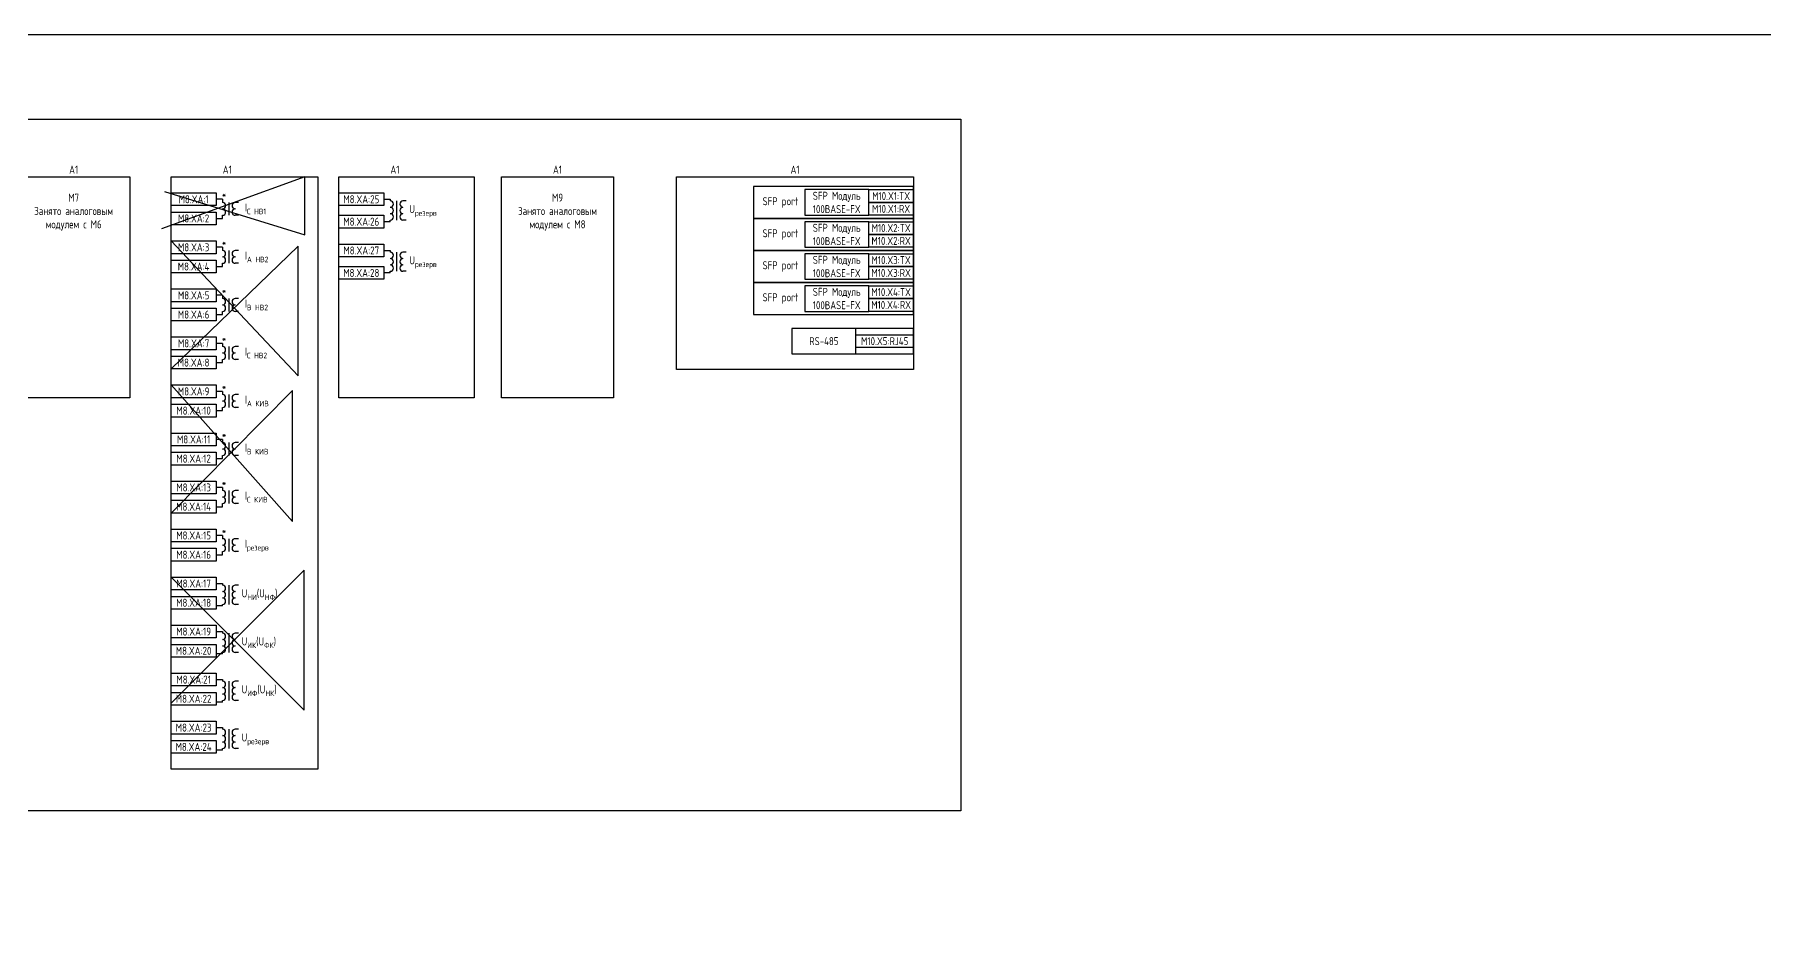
# Model space of a CAD drawing. Header units: millimetres. Extents: x -1117 to 4405, y -90 to 586.
# Drawn here: x 420 to 960, y 304 to 586 of the extents above; entities that cross this region are included whole.
import ezdxf

# ---------------------------------------------------------------- set-up
doc = ezdxf.new("R2010")
doc.units = ezdxf.units.MM
doc.styles.add('Gost_type_A', font='GOST_A.TTF')

msp = doc.modelspace()

# ---------------------------------------------------------------- linework, layer by layer
at = {"color": 6}
for p, q in [((504.47, 541.58), (459.73, 525.38)), ((504.47, 523.51), (504.47, 541.58)), ((460.66, 536.98), (504.47, 523.51)), ((462.72, 521.58), (502.32, 479.47)), ((502.32, 519.96), (462.72, 481.58)), ((502.32, 479.47), (502.32, 519.96)), ((462.72, 476.58), (500.6, 433.95)), ((500.6, 474.88), (462.72, 436.59)), ((500.6, 433.95), (500.6, 474.88)), ((504.25, 418.73), (462.7, 377.17)), ((462.72, 416.58), (504.25, 375.04)), ((504.25, 375.04), (504.25, 418.73))]:
    msp.add_line(p, q, dxfattribs=at)
for p, q in [((478.72, 534.58), (476.72, 534.58)), ((476.72, 528.58), (478.72, 528.58)), ((478.72, 519.58), (476.72, 519.58)), ((476.72, 513.58), (478.72, 513.58)), ((478.72, 504.58), (476.72, 504.58)), ((476.72, 498.58), (478.72, 498.58)), ((478.72, 489.58), (476.72, 489.58)), ((476.72, 483.58), (478.72, 483.58)), ((478.72, 474.58), (476.72, 474.58)), ((476.72, 468.58), (478.72, 468.58)), ((478.72, 459.58), (476.72, 459.58)), ((476.72, 453.58), (478.72, 453.58)), ((478.72, 444.58), (476.72, 444.58)), ((476.72, 438.58), (478.72, 438.58)), ((478.72, 429.58), (476.72, 429.58)), ((476.72, 423.58), (478.72, 423.58))]:
    msp.add_line(p, q)
at = {"ltscale": 4}
for p, q in [((478.72, 534.58), (478.72, 533.58)), ((478.72, 534.08), (478.72, 533.58)), ((478.72, 528.58), (478.72, 529.58)), ((480.72, 533.58), (480.72, 529.58)), ((480.72, 533.58), (480.72, 529.58)), ((483.72, 533.58), (482.72, 533.58)), ((483.72, 533.58), (482.72, 533.58)), ((483.72, 529.58), (482.72, 529.58)), ((483.72, 529.58), (482.72, 529.58)), ((529.1, 534.58), (531.1, 534.58)), ((531.1, 534.58), (531.1, 534.08)), ((531.1, 534.58), (531.1, 534.08)), ((533.1, 534.08), (533.1, 530.08)), ((533.1, 532.08), (533.1, 528.08)), ((536.1, 534.08), (535.1, 534.08)), ((531.1, 527.58), (529.1, 527.58)), ((531.1, 527.58), (531.1, 528.08)), ((536.1, 528.08), (535.1, 528.08)), ((478.72, 519.58), (478.72, 518.58)), ((478.72, 519.08), (478.72, 518.58)), ((478.72, 513.58), (478.72, 514.58)), ((480.72, 518.58), (480.72, 514.58)), ((480.72, 518.58), (480.72, 514.58)), ((483.72, 518.58), (482.72, 518.58)), ((483.72, 518.58), (482.72, 518.58)), ((483.72, 514.58), (482.72, 514.58)), ((483.72, 514.58), (482.72, 514.58)), ((529.1, 518.58), (531.1, 518.58)), ((531.1, 518.58), (531.1, 518.08)), ((531.1, 518.58), (531.1, 518.08)), ((533.1, 518.08), (533.1, 514.08)), ((533.1, 516.08), (533.1, 512.08)), ((536.1, 518.08), (535.1, 518.08)), ((531.1, 511.58), (529.1, 511.58)), ((531.1, 511.58), (531.1, 512.08)), ((536.1, 512.08), (535.1, 512.08)), ((478.72, 504.58), (478.72, 503.58)), ((478.72, 504.08), (478.72, 503.58)), ((480.72, 503.58), (480.72, 499.58)), ((480.72, 503.58), (480.72, 499.58)), ((483.72, 503.58), (482.72, 503.58)), ((483.72, 503.58), (482.72, 503.58)), ((478.72, 498.58), (478.72, 499.58)), ((483.72, 499.58), (482.72, 499.58)), ((483.72, 499.58), (482.72, 499.58)), ((478.72, 489.58), (478.72, 488.58)), ((478.72, 489.08), (478.72, 488.58)), ((480.72, 488.58), (480.72, 484.58)), ((480.72, 488.58), (480.72, 484.58)), ((483.72, 488.58), (482.72, 488.58)), ((483.72, 488.58), (482.72, 488.58)), ((478.72, 483.58), (478.72, 484.58)), ((483.72, 484.58), (482.72, 484.58)), ((483.72, 484.58), (482.72, 484.58)), ((478.72, 474.58), (478.72, 473.58)), ((478.72, 474.08), (478.72, 473.58)), ((480.72, 473.58), (480.72, 469.58)), ((480.72, 473.58), (480.72, 469.58)), ((483.72, 473.58), (482.72, 473.58)), ((483.72, 473.58), (482.72, 473.58)), ((478.72, 468.58), (478.72, 469.58)), ((483.72, 469.58), (482.72, 469.58)), ((483.72, 469.58), (482.72, 469.58)), ((478.72, 459.58), (478.72, 458.58)), ((478.72, 459.08), (478.72, 458.58)), ((478.72, 453.58), (478.72, 454.58)), ((480.72, 458.58), (480.72, 454.58)), ((480.72, 458.58), (480.72, 454.58)), ((483.72, 458.58), (482.72, 458.58)), ((483.72, 458.58), (482.72, 458.58)), ((483.72, 454.58), (482.72, 454.58)), ((483.72, 454.58), (482.72, 454.58)), ((478.72, 444.58), (478.72, 443.58)), ((478.72, 444.08), (478.72, 443.58)), ((480.72, 443.58), (480.72, 439.58)), ((480.72, 443.58), (480.72, 439.58)), ((483.72, 443.58), (482.72, 443.58)), ((483.72, 443.58), (482.72, 443.58)), ((478.72, 438.58), (478.72, 439.58)), ((483.72, 439.58), (482.72, 439.58)), ((483.72, 439.58), (482.72, 439.58)), ((478.72, 429.58), (478.72, 428.58)), ((478.72, 429.08), (478.72, 428.58)), ((480.72, 428.58), (480.72, 424.58)), ((480.72, 428.58), (480.72, 424.58)), ((483.72, 428.58), (482.72, 428.58)), ((483.72, 428.58), (482.72, 428.58)), ((478.72, 423.58), (478.72, 424.58)), ((483.72, 424.58), (482.72, 424.58)), ((483.72, 424.58), (482.72, 424.58)), ((476.72, 414.58), (478.72, 414.58)), ((478.72, 414.58), (478.72, 414.08)), ((478.72, 414.58), (478.72, 414.08)), ((480.72, 414.08), (480.72, 410.08)), ((480.72, 412.08), (480.72, 408.08)), ((483.72, 414.08), (482.72, 414.08)), ((478.72, 407.58), (476.72, 407.58)), ((478.72, 407.58), (478.72, 408.08)), ((483.72, 408.08), (482.72, 408.08)), ((476.72, 399.58), (478.72, 399.58)), ((478.72, 399.58), (478.72, 399.08)), ((478.72, 399.58), (478.72, 399.08)), ((480.72, 399.08), (480.72, 395.08)), ((480.72, 397.08), (480.72, 393.08)), ((483.72, 399.08), (482.72, 399.08)), ((478.72, 392.58), (476.72, 392.58)), ((478.72, 392.58), (478.72, 393.08)), ((483.72, 393.08), (482.72, 393.08)), ((476.72, 384.58), (478.72, 384.58)), ((478.72, 384.58), (478.72, 384.08)), ((478.72, 384.58), (478.72, 384.08)), ((480.72, 384.08), (480.72, 380.08)), ((483.72, 384.08), (482.72, 384.08)), ((480.72, 382.08), (480.72, 378.08)), ((478.72, 377.58), (476.72, 377.58)), ((478.72, 377.58), (478.72, 378.08)), ((483.72, 378.08), (482.72, 378.08)), ((476.72, 369.58), (478.72, 369.58)), ((478.72, 369.58), (478.72, 369.08)), ((478.72, 369.58), (478.72, 369.08)), ((480.72, 369.08), (480.72, 365.08)), ((483.72, 369.08), (482.72, 369.08)), ((478.72, 362.58), (476.72, 362.58)), ((478.72, 362.58), (478.72, 363.08)), ((480.72, 367.08), (480.72, 363.08)), ((483.72, 363.08), (482.72, 363.08))]:
    msp.add_line(p, q, dxfattribs=at)
at = {"color": 6}
msp.add_lwpolyline([(-1117.42, 586), (4404.54, 586), (4404.54, -90), (-1117.42, -90)], close=True, dxfattribs=at)
for points in [[(0, 559.58), (709.33, 559.58), (709.33, 343.58), (0, 343.58)], [(414.75, 541.58), (449.75, 541.58), (449.75, 472.58), (414.75, 472.58)], [(462.72, 541.58), (508.53, 541.58), (508.53, 356.58), (462.72, 356.58)], [(515.1, 541.58), (557.32, 541.58), (557.32, 472.58), (515.1, 472.58)], [(565.87, 541.58), (600.87, 541.58), (600.87, 472.58), (565.87, 472.58)], [(620.58, 541.58), (694.58, 541.58), (694.58, 481.4), (620.58, 481.4)], [(462.72, 536.58), (476.72, 536.58), (476.72, 532.58), (462.72, 532.58)], [(515.1, 536.58), (529.1, 536.58), (529.1, 532.58), (515.1, 532.58)], [(694.58, 538.58), (644.58, 538.58), (644.58, 528.58), (694.58, 528.58)], [(680.58, 537.58), (694.58, 537.58), (694.58, 533.58), (680.58, 533.58)], [(462.72, 530.58), (476.72, 530.58), (476.72, 526.58), (462.72, 526.58)], [(515.1, 529.58), (529.1, 529.58), (529.1, 525.58), (515.1, 525.58)], [(680.58, 533.58), (694.58, 533.58), (694.58, 529.58), (680.58, 529.58)], [(694.58, 528.58), (644.58, 528.58), (644.58, 518.58), (694.58, 518.58)], [(680.58, 527.58), (694.58, 527.58), (694.58, 523.58), (680.58, 523.58)], [(462.72, 521.58), (476.72, 521.58), (476.72, 517.58), (462.72, 517.58)], [(515.1, 520.58), (529.1, 520.58), (529.1, 516.58), (515.1, 516.58)], [(680.58, 523.58), (694.58, 523.58), (694.58, 519.58), (680.58, 519.58)], [(462.72, 515.58), (476.72, 515.58), (476.72, 511.58), (462.72, 511.58)], [(515.1, 513.58), (529.1, 513.58), (529.1, 509.58), (515.1, 509.58)], [(694.58, 518.58), (644.58, 518.58), (644.58, 508.58), (694.58, 508.58)], [(680.58, 517.58), (694.58, 517.58), (694.58, 513.58), (680.58, 513.58)], [(680.58, 513.58), (694.58, 513.58), (694.58, 509.58), (680.58, 509.58)], [(694.58, 508.58), (644.58, 508.58), (644.58, 498.58), (694.58, 498.58)], [(462.72, 506.58), (476.72, 506.58), (476.72, 502.58), (462.72, 502.58)], [(680.58, 507.58), (694.58, 507.58), (694.58, 503.58), (680.58, 503.58)], [(680.58, 503.58), (694.58, 503.58), (694.58, 499.58), (680.58, 499.58)], [(462.72, 500.58), (476.72, 500.58), (476.72, 496.58), (462.72, 496.58)], [(676.58, 492.27), (694.58, 492.27), (694.58, 488.27), (676.58, 488.27)], [(462.72, 491.58), (476.72, 491.58), (476.72, 487.58), (462.72, 487.58)], [(462.72, 485.58), (476.72, 485.58), (476.72, 481.58), (462.72, 481.58)], [(462.72, 476.58), (476.72, 476.58), (476.72, 472.58), (462.72, 472.58)], [(462.72, 470.58), (476.72, 470.58), (476.72, 466.58), (462.72, 466.58)], [(462.72, 461.58), (476.72, 461.58), (476.72, 457.58), (462.72, 457.58)], [(462.72, 455.58), (476.72, 455.58), (476.72, 451.58), (462.72, 451.58)], [(462.72, 446.58), (476.72, 446.58), (476.72, 442.58), (462.72, 442.58)], [(462.72, 440.58), (476.72, 440.58), (476.72, 436.58), (462.72, 436.58)], [(462.72, 431.58), (476.72, 431.58), (476.72, 427.58), (462.72, 427.58)], [(462.72, 425.58), (476.72, 425.58), (476.72, 421.58), (462.72, 421.58)], [(462.72, 416.58), (476.72, 416.58), (476.72, 412.58), (462.72, 412.58)], [(462.72, 410.58), (476.72, 410.58), (476.72, 406.58), (462.72, 406.58)], [(462.72, 401.58), (476.72, 401.58), (476.72, 397.58), (462.72, 397.58)], [(462.72, 395.58), (476.72, 395.58), (476.72, 391.58), (462.72, 391.58)], [(462.72, 386.58), (476.72, 386.58), (476.72, 382.58), (462.72, 382.58)], [(462.72, 380.58), (476.72, 380.58), (476.72, 376.58), (462.72, 376.58)], [(462.72, 371.58), (476.72, 371.58), (476.72, 367.58), (462.72, 367.58)], [(462.72, 365.58), (476.72, 365.58), (476.72, 361.58), (462.72, 361.58)]]:
    msp.add_lwpolyline(points, close=True)
at = {"linetype": 'Continuous', "lineweight": 25, "ltscale": 4}
for points in [[(660.58, 529.58), (680.58, 529.58), (680.58, 537.58), (660.58, 537.58)], [(660.58, 519.58), (680.58, 519.58), (680.58, 527.58), (660.58, 527.58)], [(660.58, 509.58), (680.58, 509.58), (680.58, 517.58), (660.58, 517.58)], [(660.58, 499.58), (680.58, 499.58), (680.58, 507.58), (660.58, 507.58)]]:
    msp.add_lwpolyline(points, close=True, dxfattribs=at)
at = {"ltscale": 4}
for points in [[(656.58, 486.27), (694.58, 486.27), (694.58, 494.27), (656.58, 494.27)], [(656.58, 486.27), (676.58, 486.27), (676.58, 494.27), (656.58, 494.27)]]:
    msp.add_lwpolyline(points, close=True, dxfattribs=at)
for centre, start, end in [((478.72, 532.58), 270, 90), ((478.72, 532.58), 270, 90), ((478.72, 530.58), 270, 90), ((478.72, 530.58), 270, 90), ((482.72, 532.58), 90, 270), ((482.72, 532.58), 90, 270), ((482.72, 530.58), 90, 270), ((482.72, 530.58), 90, 270), ((531.1, 533.08), 270, 90), ((531.1, 531.08), 270, 90), ((531.1, 529.08), 270, 90), ((535.1, 533.08), 90, 270), ((535.1, 533.08), 90, 270), ((535.1, 531.08), 90, 270), ((535.1, 531.08), 90, 270), ((535.1, 529.08), 90, 270), ((478.72, 517.58), 270, 90), ((478.72, 517.58), 270, 90), ((478.72, 515.58), 270, 90), ((478.72, 515.58), 270, 90), ((482.72, 517.58), 90, 270), ((482.72, 517.58), 90, 270), ((482.72, 515.58), 90, 270), ((482.72, 515.58), 90, 270), ((531.1, 517.08), 270, 90), ((531.1, 515.08), 270, 90), ((531.1, 513.08), 270, 90), ((535.1, 517.08), 90, 270), ((535.1, 517.08), 90, 270), ((535.1, 515.08), 90, 270), ((535.1, 515.08), 90, 270), ((535.1, 513.08), 90, 270), ((478.72, 502.58), 270, 90), ((478.72, 502.58), 270, 90), ((482.72, 502.58), 90, 270), ((482.72, 502.58), 90, 270), ((478.72, 500.58), 270, 90), ((478.72, 500.58), 270, 90), ((482.72, 500.58), 90, 270), ((482.72, 500.58), 90, 270), ((478.72, 487.58), 270, 90), ((478.72, 487.58), 270, 90), ((478.72, 485.58), 270, 90), ((478.72, 485.58), 270, 90), ((482.72, 487.58), 90, 270), ((482.72, 487.58), 90, 270), ((482.72, 485.58), 90, 270), ((482.72, 485.58), 90, 270), ((478.72, 472.58), 270, 90), ((478.72, 472.58), 270, 90), ((478.72, 470.58), 270, 90), ((478.72, 470.58), 270, 90), ((482.72, 472.58), 90, 270), ((482.72, 472.58), 90, 270), ((482.72, 470.58), 90, 270), ((482.72, 470.58), 90, 270), ((478.72, 457.58), 270, 90), ((478.72, 457.58), 270, 90), ((478.72, 455.58), 270, 90), ((478.72, 455.58), 270, 90), ((482.72, 457.58), 90, 270), ((482.72, 457.58), 90, 270), ((482.72, 455.58), 90, 270), ((482.72, 455.58), 90, 270), ((478.72, 442.58), 270, 90), ((478.72, 442.58), 270, 90), ((482.72, 442.58), 90, 270), ((482.72, 442.58), 90, 270), ((478.72, 440.58), 270, 90), ((478.72, 440.58), 270, 90), ((482.72, 440.58), 90, 270), ((482.72, 440.58), 90, 270), ((478.72, 427.58), 270, 90), ((478.72, 427.58), 270, 90), ((482.72, 427.58), 90, 270), ((482.72, 427.58), 90, 270), ((478.72, 425.58), 270, 90), ((478.72, 425.58), 270, 90), ((482.72, 425.58), 90, 270), ((482.72, 425.58), 90, 270), ((478.72, 413.08), 270, 90), ((478.72, 411.08), 270, 90), ((482.72, 413.08), 90, 270), ((482.72, 413.08), 90, 270), ((482.72, 411.08), 90, 270), ((482.72, 411.08), 90, 270), ((478.72, 409.08), 270, 90), ((482.72, 409.08), 90, 270), ((478.72, 398.08), 270, 90), ((478.72, 396.08), 270, 90), ((478.72, 394.08), 270, 90), ((482.72, 398.08), 90, 270), ((482.72, 398.08), 90, 270), ((482.72, 396.08), 90, 270), ((482.72, 396.08), 90, 270), ((482.72, 394.08), 90, 270), ((478.72, 383.08), 270, 90), ((482.72, 383.08), 90, 270), ((482.72, 383.08), 90, 270), ((478.72, 381.08), 270, 90), ((478.72, 379.08), 270, 90), ((482.72, 381.08), 90, 270), ((482.72, 381.08), 90, 270), ((482.72, 379.08), 90, 270), ((478.72, 368.08), 270, 90), ((482.72, 368.08), 90, 270), ((482.72, 368.08), 90, 270), ((478.72, 366.08), 270, 90), ((478.72, 364.08), 270, 90), ((482.72, 366.08), 90, 270), ((482.72, 366.08), 90, 270), ((482.72, 364.08), 90, 270)]:
    msp.add_arc(centre, 1, start, end, dxfattribs=at)

# ---------------------------------------------------------------- texts
at = {"char_height": 2.5, "attachment_point": 8, "line_spacing_factor": 0.9, "style": 'Gost_type_A'}
for insert, width in [((432.25, 542.58), 35), ((480.22, 542.58), 35), ((532.6, 542.58), 35), ((583.37, 542.58), 35), ((657.58, 542.58), 74.0002)]:
    msp.add_mtext('A1', dxfattribs=dict(at, insert=insert, width=width))
at = {"char_height": 2.5, "style": 'Gost_type_A'}
for s, insert, width, attachment_point in [('M7\\PЗанято аналоговым модулем с М6', (432.25, 530.58), 35, 5), ('M8.XA:1', (469.72, 534.58), 14, 5), ('*', (479.22, 536.08), 3, 5), ('M8.XA:25', (522.1, 534.58), 14, 5), ('M9\\PЗанято аналоговым модулем с М8', (583.37, 530.58), 35, 5), ('SFP port', (658.58, 533.58), 20, 6), ('SFP Mодуль 100BASE-FX', (670.58, 533.58), 19.9998, 5), ('M10.X1:TX', (687.58, 535.58), 14, 5), ('M8.XA:2', (469.71, 528.58), 14.018, 5), ('\\A1;I{\\H0.7x;\\S^ С НВ1;}', (485.72, 531.58), 8, 4), ('\\A1;U{\\H0.7x;\\S^ резерв;}', (537.1, 531.08), 12, 4), ('M10.X1:RX', (687.58, 531.58), 14, 5), ('M8.XA:26', (522.09, 527.58), 14.018, 5), ('SFP port', (658.58, 523.58), 20, 6), ('SFP Mодуль 100BASE-FX', (670.58, 523.58), 19.9998, 5), ('M10.X2:TX', (687.58, 525.58), 14, 5), ('M8.XA:3', (469.72, 519.58), 14, 5), ('*', (479.22, 521.08), 3, 5), ('M8.XA:27', (522.09, 518.58), 14.018, 5), ('M10.X2:RX', (687.58, 521.58), 14, 5), ('M8.XA:4', (469.71, 513.57), 14.018, 5), ('\\A1;I{\\H0.7x;\\S^ А НВ2;}', (485.72, 516.58), 8, 4), ('\\A1;U{\\H0.7x;\\S^ резерв;}', (537.1, 515.08), 12, 4), ('SFP port', (658.58, 513.58), 20, 6), ('SFP Mодуль 100BASE-FX', (670.58, 513.58), 19.9998, 5), ('M10.X3:TX', (687.58, 515.58), 14, 5), ('M8.XA:28', (522.09, 511.58), 14.018, 5), ('M10.X3:RX', (687.58, 511.58), 14, 5), ('M8.XA:5', (469.72, 504.58), 14, 5), ('*', (479.22, 506.08), 3, 5), ('\\A1;I{\\H0.7x;\\S^ В НВ2;}', (485.72, 501.58), 8, 4), ('SFP port', (658.58, 503.58), 20, 6), ('SFP Mодуль 100BASE-FX', (670.58, 503.58), 19.9998, 5), ('M10.X4:RX', (687.58, 501.58), 14, 5), ('M10.X4:TX', (687.58, 505.58), 14, 5), ('M8.XA:6', (469.71, 498.57), 14.018, 5), ('M8.XA:7', (469.72, 489.58), 14, 5), ('*', (479.22, 491.08), 3, 5), ('\\A1;I{\\H0.7x;\\S^ С НВ2;}', (485.72, 486.58), 8, 4), ('RS-485', (666.58, 490.27), 19.9998, 5), ('M10.X5:RJ45', (685.58, 490.27), 18.0002, 5), ('M8.XA:8', (469.71, 483.57), 14.018, 5), ('M8.XA:9', (469.72, 474.58), 14, 5), ('*', (479.22, 476.08), 3, 5), ('\\A1;I{\\H0.7x;\\S^ А КИВ;}', (485.72, 471.58), 8, 4), ('M8.XA:10', (469.71, 468.57), 14.018, 5), ('M8.XA:11', (469.72, 459.58), 14, 5), ('*', (479.22, 461.08), 3, 5), ('M8.XA:12', (469.71, 453.58), 14.018, 5), ('\\A1;I{\\H0.7x;\\S^ В КИВ;}', (485.72, 456.58), 8, 4), ('M8.XA:13', (469.72, 444.58), 14, 5), ('*', (479.22, 446.08), 3, 5), ('\\A1;I{\\H0.7x;\\S^ С КИВ;}', (485.72, 441.58), 8, 4), ('M8.XA:14', (469.71, 438.58), 14.018, 5), ('M8.XA:15', (469.72, 429.58), 14, 5), ('*', (479.22, 431.08), 3, 5), ('\\A1;I{\\H0.7x;\\S^ резерв;}', (485.72, 426.58), 8, 4), ('M8.XA:16', (469.71, 423.57), 14.018, 5), ('M8.XA:17', (469.72, 414.58), 14, 5), ('\\A1;U{\\H0.7x;\\S^ НИ;}(U{\\H0.7x;\\S^ НФ;})', (484.72, 411.08), 12, 4), ('M8.XA:18', (469.71, 408.57), 14.018, 5), ('M8.XA:19', (469.72, 399.58), 14, 5), ('M8.XA:20', (469.71, 393.57), 14.018, 5), ('\\A1;U{\\H0.7x;\\S^ ИК;\\H1.42857x;(U\\H0.7x;\\S^ ФК;\\H1.42857x;)}', (484.72, 396.08), 12, 4), ('M8.XA:21', (469.72, 384.58), 14, 5), ('M8.XA:22', (469.71, 378.58), 14.018, 5), ('\\A1;U{\\H0.7x;\\S^ ИФ;\\H1.42857x;(U\\H0.7x;\\S^ НК;\\H1.42857x;)}', (484.72, 381.08), 12, 4), ('M8.XA:23', (469.72, 369.58), 14, 5), ('\\A1;U{\\H0.7x;\\S^ резерв;}', (484.72, 366.08), 12, 4), ('M8.XA:24', (469.71, 363.57), 14.018, 5)]:
    msp.add_mtext(s, dxfattribs=dict(at, insert=insert, width=width, attachment_point=attachment_point))

doc.saveas('drawing.dxf')
